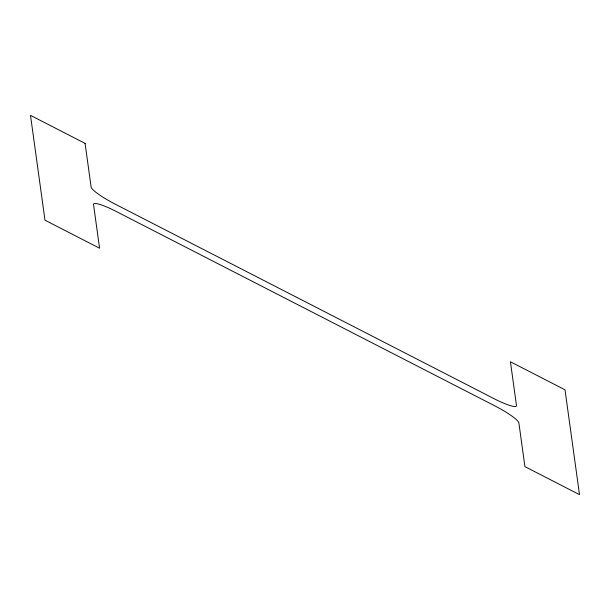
<?xml version="1.0" encoding="UTF-8"?>
<svg xmlns="http://www.w3.org/2000/svg" width="610" height="610" viewBox="0 0 610 610"><rect width="100%" height="100%" fill="white"/><g stroke="black" fill="none" stroke-linecap="round" stroke-linejoin="round"><path stroke-width="0.91" d="M85.08 143.38L30.5 115.351L44.987 220.195L99.567 248.217L93.528 204.495A26.459 4.14 28.2 0 1 116.22 211.464L494.786 405.841A26.459 4.14 28.2 0 1 518.874 422.898L524.92 466.62L579.5 494.649L565.012 389.805L510.433 361.783L516.472 405.505A26.459 4.14 28.2 0 1 493.78 398.536L115.214 204.159A26.459 4.14 28.2 0 1 91.126 187.102L85.08 143.38"/></g></svg>
